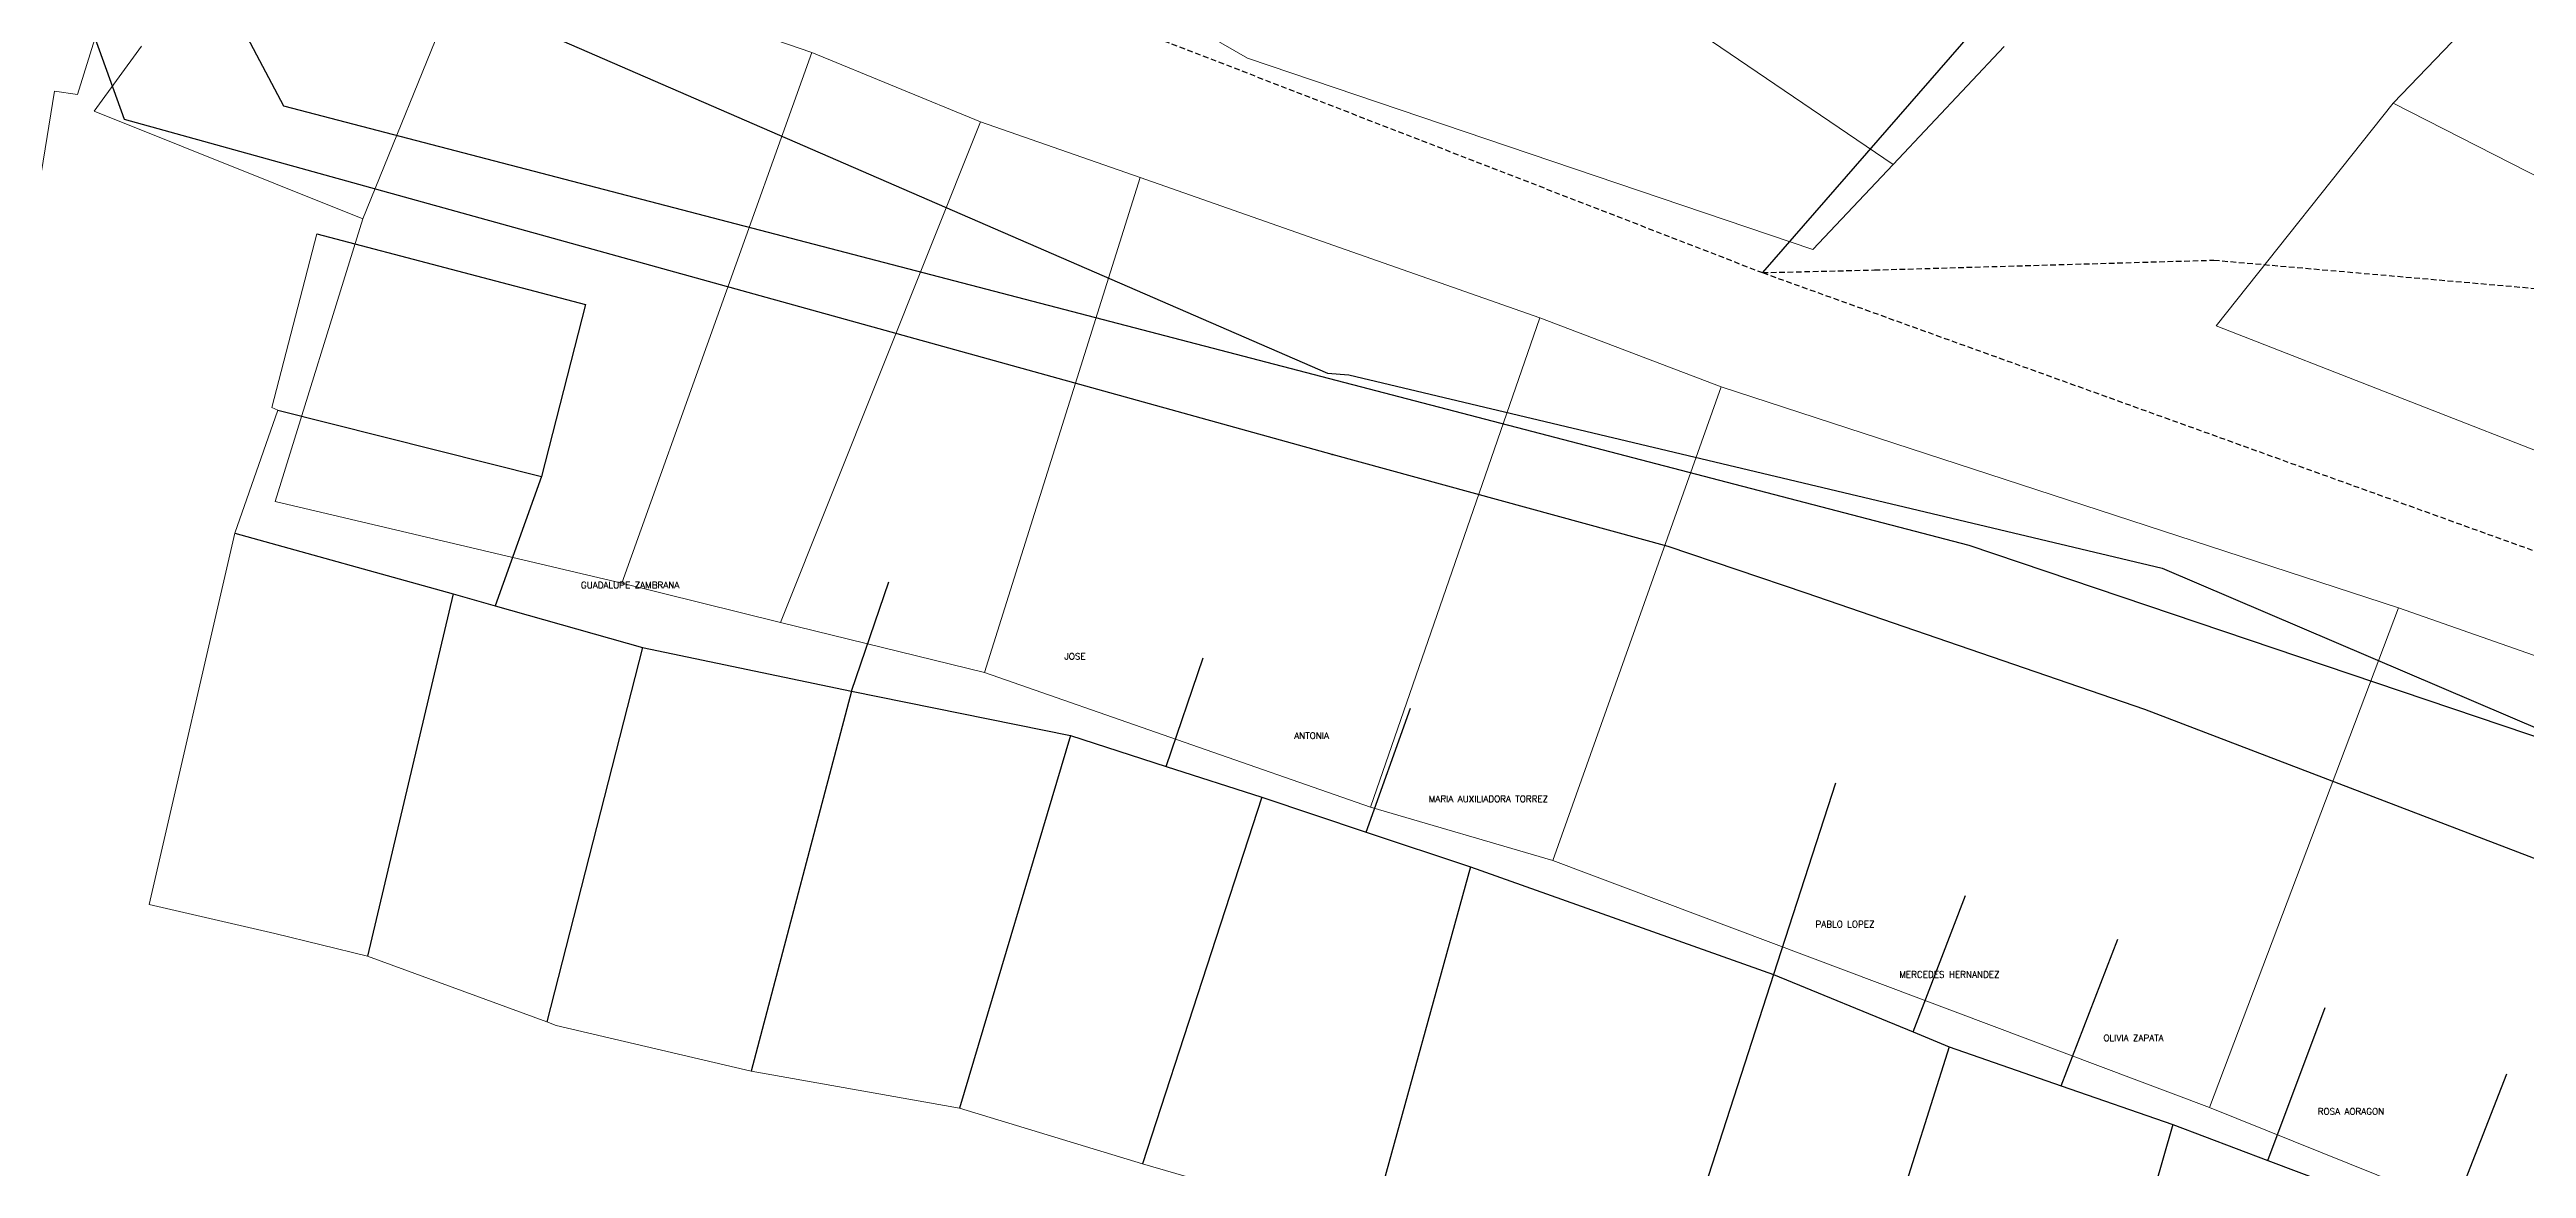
# Model space of a CAD drawing. Header units: millimetres. Extents: x 612074 to 614541, y 1316471 to 1317841.
# Drawn here: x 613413 to 613523.8, y 1317359.1 to 1317409.2 of the extents above; entities that cross this region are included whole.
import ezdxf

# ---------------------------------------------------------------- set-up
doc = ezdxf.new("R2010")
doc.units = ezdxf.units.MM
doc.linetypes.add('HIDDEN', pattern=[0.375, 0.25, -0.125])
doc.layers.add('CAPA ROJA', color=1, linetype='Continuous')
doc.styles.add('MtXpl_Txt', font='txt_____.ttf')

msp = doc.modelspace()

# ---------------------------------------------------------------- linework, layer by layer
at = {"layer": 'CAPA ROJA', "color": 1, "linetype": 'Continuous'}
for p, q in [((613398.1, 1317454.74), (613423.45, 1317406.67)), ((613416.33, 1317406.06), (613413.51, 1317413.9)), ((613501.56, 1317412.88), (613489.65, 1317399.2)), ((613430.58, 1317411.91), (613470.18, 1317394.7)), ((613423.45, 1317406.67), (613498.89, 1317387)), ((613470.39, 1317391.06), (613416.33, 1317406.06)), ((613470.18, 1317394.7), (613471.14, 1317394.62)), ((613471.14, 1317394.62), (613507.54, 1317385.97)), ((613485.42, 1317386.94), (613470.39, 1317391.06)), ((613491.61, 1317384.86), (613485.42, 1317386.94)), ((613498.89, 1317387), (613558.57, 1317366.84)), ((613507.54, 1317385.97), (613535.42, 1317374.06)), ((613506.76, 1317379.65), (613491.61, 1317384.86)), ((613532.99, 1317369.61), (613506.76, 1317379.65))]:
    msp.add_line(p, q, dxfattribs=at)
at = {"layer": 'CAPA ROJA', "color": 1, "linetype": 'Continuous', "lineweight": 13}
for p, q in [((613470.35, 1317421.14), (613495.49, 1317404.04)), ((613418.38, 1317420.56), (613414.23, 1317407.17)), ((613427, 1317401.61), (613432.12, 1317414.21)), ((613432.12, 1317414.21), (613447.1, 1317409.05)), ((613517.87, 1317406.78), (613525.74, 1317414.97)), ((613466.6, 1317408.8), (613461.26, 1317411.88)), ((613414.97, 1317406.43), (613417.09, 1317409.34)), ((613438.59, 1317385.3), (613447.1, 1317409.05)), ((613447.1, 1317409.05), (613454.64, 1317405.95)), ((613491.9, 1317400.23), (613466.6, 1317408.8)), ((613500.47, 1317409.32), (613495.49, 1317404.04)), ((613413.2, 1317407.32), (613411.94, 1317399.58)), ((613414.23, 1317407.17), (613413.2, 1317407.32)), ((613427, 1317401.61), (613414.97, 1317406.43)), ((613509.95, 1317396.82), (613517.87, 1317406.78)), ((613517.87, 1317406.78), (613550.35, 1317390.22)), ((613445.7, 1317383.54), (613454.64, 1317405.95)), ((613454.64, 1317405.95), (613461.8, 1317403.46)), ((613454.82, 1317381.3), (613461.8, 1317403.46)), ((613461.8, 1317403.46), (613479.68, 1317397.18)), ((613495.49, 1317404.04), (613491.9, 1317400.23)), ((613422.92, 1317393.16), (613424.94, 1317400.94)), ((613423.07, 1317388.95), (613427, 1317401.61)), ((613479.68, 1317397.18), (613472.11, 1317375.28)), ((613479.68, 1317397.18), (613487.8, 1317394.09)), ((613544.51, 1317383.31), (613509.95, 1317396.82)), ((613423.19, 1317393.04), (613422.92, 1317393.16)), ((613480.26, 1317372.89), (613487.8, 1317394.09)), ((613487.8, 1317394.09), (613518.11, 1317384.2)), ((613421.27, 1317387.54), (613423.19, 1317393.04)), ((613438.59, 1317385.3), (613423.07, 1317388.95)), ((613417.44, 1317370.92), (613421.27, 1317387.54)), ((613445.7, 1317383.54), (613438.59, 1317385.3)), ((613454.82, 1317381.3), (613445.7, 1317383.54)), ((613518.11, 1317384.2), (613509.65, 1317361.83)), ((613518.11, 1317384.2), (613539.4, 1317376.73)), ((613472.11, 1317375.28), (613454.82, 1317381.3)), ((613480.26, 1317372.89), (613472.11, 1317375.28)), ((613509.65, 1317361.83), (613480.26, 1317372.89)), ((613423.06, 1317369.62), (613417.44, 1317370.92)), ((613427.21, 1317368.61), (613423.06, 1317369.62)), ((613427.21, 1317368.61), (613435.24, 1317365.66)), ((613435.24, 1317365.66), (613435.66, 1317365.5)), ((613435.66, 1317365.5), (613444.38, 1317363.45)), ((613444.38, 1317363.45), (613453.7, 1317361.8)), ((613453.7, 1317361.8), (613461.9, 1317359.31)), ((613529.55, 1317353.84), (613509.65, 1317361.83)), ((613461.9, 1317359.31), (613472.09, 1317356.36))]:
    msp.add_line(p, q, dxfattribs=at)
at = {"layer": 'CAPA ROJA', "color": 1, "linetype": 'HIDDEN'}
for p, q in [((613455.51, 1317412.43), (613489.65, 1317399.2)), ((613494.66, 1317399.32), (613509.85, 1317399.76)), ((613509.85, 1317399.76), (613537.27, 1317397.35)), ((613489.65, 1317399.2), (613494.66, 1317399.32)), ((613489.65, 1317399.2), (613535.92, 1317382.52))]:
    msp.add_line(p, q, dxfattribs=at)
at = {"layer": 'CAPA ROJA', "color": 1, "linetype": 'Continuous', "lineweight": -3}
for p, q in [((613424.94, 1317400.94), (613436.97, 1317397.78)), ((613436.97, 1317397.78), (613435, 1317390.08)), ((613423.19, 1317393.04), (613435, 1317390.08)), ((613435, 1317390.08), (613432.93, 1317384.29)), ((613421.27, 1317387.54), (613431.05, 1317384.82)), ((613448.87, 1317380.47), (613450.55, 1317385.36)), ((613431.05, 1317384.82), (613427.21, 1317368.61)), ((613431.05, 1317384.82), (613432.93, 1317384.29)), ((613432.93, 1317384.29), (613439.52, 1317382.42)), ((613439.52, 1317382.42), (613435.24, 1317365.66)), ((613439.52, 1317382.42), (613448.87, 1317380.47)), ((613462.95, 1317377.1), (613464.61, 1317381.96)), ((613448.87, 1317380.47), (613444.38, 1317363.45)), ((613448.87, 1317380.47), (613458.67, 1317378.48)), ((613471.91, 1317374.16), (613473.9, 1317379.71)), ((613458.67, 1317378.48), (613453.7, 1317361.8)), ((613458.67, 1317378.48), (613462.95, 1317377.1)), ((613462.95, 1317377.1), (613467.24, 1317375.72)), ((613467.24, 1317375.72), (613461.9, 1317359.31)), ((613467.24, 1317375.72), (613471.91, 1317374.16)), ((613492.91, 1317376.35), (613490.14, 1317367.78)), ((613471.91, 1317374.16), (613476.58, 1317372.6)), ((613476.58, 1317372.6), (613472.09, 1317356.36)), ((613476.58, 1317372.6), (613490.14, 1317367.78)), ((613496.39, 1317365.21), (613498.74, 1317371.32)), ((613503.01, 1317362.8), (613505.55, 1317369.36)), ((613490.14, 1317367.78), (613485.35, 1317352.99)), ((613490.14, 1317367.78), (613496.39, 1317365.21)), ((613512.27, 1317359.46), (613514.84, 1317366.31)), ((613498, 1317364.54), (613493.44, 1317350.15)), ((613496.39, 1317365.21), (613498, 1317364.54)), ((613498, 1317364.54), (613503.01, 1317362.8)), ((613520.27, 1317356.45), (613522.97, 1317363.33)), ((613503.01, 1317362.8), (613508.01, 1317361.07)), ((613508.01, 1317361.07), (613504.29, 1317348.09)), ((613508.01, 1317361.07), (613512.27, 1317359.46)), ((613512.27, 1317359.46), (613520.27, 1317356.45))]:
    msp.add_line(p, q, dxfattribs=at)
at = {"layer": 'CAPA ROJA', "color": 1, "linetype": 'Continuous'}
msp.add_point((613470.39, 1317391.06), dxfattribs=at)
msp.add_point((613470.39, 1317391.06), dxfattribs=at)

# ---------------------------------------------------------------- texts
at = {"layer": 'CAPA ROJA', "color": 1, "lineweight": 30, "style": 'MtXpl_Txt'}
for s, p in [('GUADALUPE ZAMBRANA', (613436.76, 1317385.07)), ('JOSE', (613458.4, 1317381.88)), ('ANTONIA', (613468.69, 1317378.33)), ('MARIA AUXILIADORA TORREZ', (613474.71, 1317375.5)), ('PABLO LOPEZ', (613492.02, 1317369.89)), ('MERCEDES HERNANDEZ', (613495.77, 1317367.64)), ('OLIVIA ZAPATA', (613504.91, 1317364.8)), ('ROSA AORAGON', (613514.5, 1317361.51))]:
    msp.add_text(s, height=0.288, dxfattribs=at).set_placement(p)

doc.saveas('drawing.dxf')
